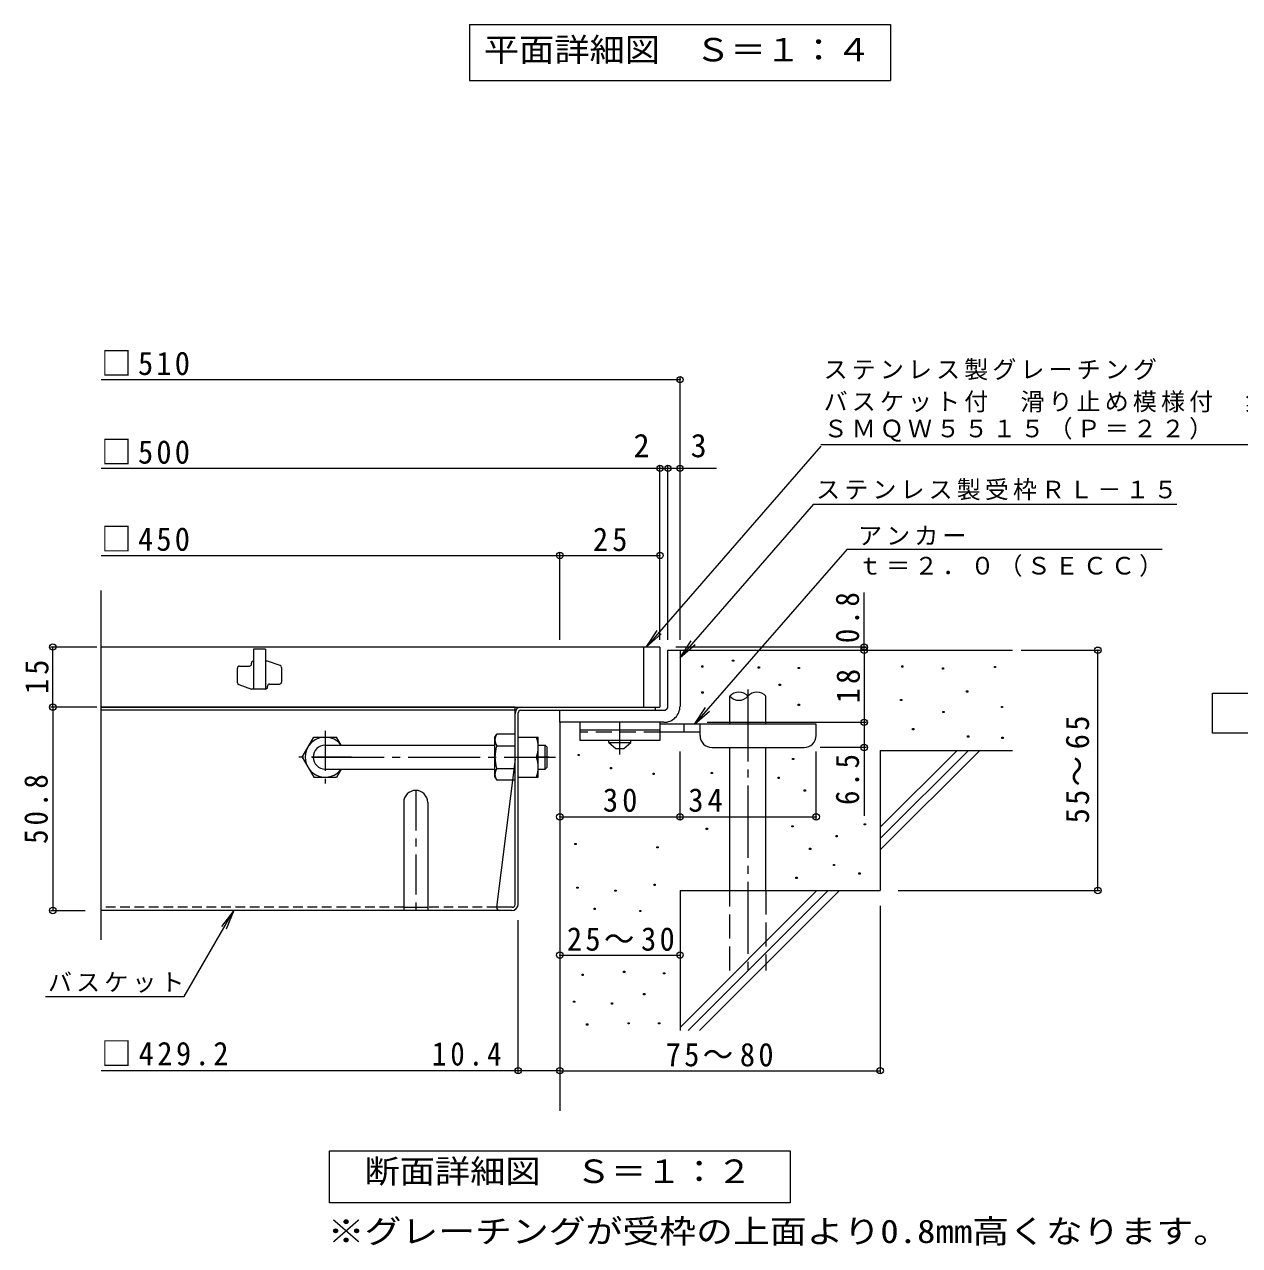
# Model space of a CAD drawing. Units: millimetres on the paper, enlarged 4 times, with parts at other scales. Extents: x -887 to 1051, y -780 to 760.
# Drawn here: x -822 to -215, y -614 to -4 of the extents above; entities that cross this region are included whole.
import ezdxf
from ezdxf.enums import TextEntityAlignment as Align

# ---------------------------------------------------------------- set-up
doc = ezdxf.new("R2010")
doc.units = ezdxf.units.MM
doc.header["$LTSCALE"] = 4
doc.header["$PDMODE"] = 32
doc.header["$PDSIZE"] = 3.2
for name, pattern in [('CHAIN1', [8, 5, -1, 1, -1]), ('CHAIN2', [12, 9, -1, 1, -1]), ('DASHED1', [1.8, 1.2, -0.6]), ('DASHED2', [3, 2, -1]), ('DASHED3', [4, 3, -1])]:
    doc.linetypes.add(name, pattern=pattern)
for name, color, linetype, lineweight in [('A-5_文字', 7, 'Continuous', 9), ('D-0_芯', 7, 'Continuous', 9), ('D-1_躯体', 2, 'Continuous', 9), ('D-2_仕上', 3, 'Continuous', 9), ('D-4_その他', 7, 'Continuous', 9), ('D-5_文字', 7, 'Continuous', 9), ('D-6_寸法', 6, 'Continuous', 9), ('D-7_ハッチ', 2, 'Continuous', 9), ('D-8_記号', 2, 'Continuous', 9), ('D-9_0-HOJO', 4, 'Continuous', 9), ('D-B_7-WAKU-T', 2, 'Continuous', 9)]:
    doc.layers.add(name, color=color, linetype=linetype, lineweight=lineweight)
doc.styles.add('ＭＳ ゴシック', font='')
doc.styles.get('ＭＳ ゴシック').set_extended_font_data('MS Gothic')

msp = doc.modelspace()

# ---------------------------------------------------------------- linework, layer by layer
at = {"layer": 'A-5_文字'}
for p, q in [((-599.913, -4.266), (-389.513, -4.266)), ((-599.913, -4.266), (-599.913, -32.266)), ((-389.513, -4.266), (-389.513, -32.266)), ((-599.913, -32.266), (-389.513, -32.266))]:
    msp.add_line(p, q, dxfattribs=at)
at = {"layer": 'D-0_芯'}
for points in [[(-468.507, -322.321), (-468.507, -321.721), (-467.907, -321.721), (-467.907, -322.321)], [(-483.863, -325.217), (-483.863, -324.617), (-483.263, -324.617), (-483.263, -325.217)], [(-455.654, -325.758), (-455.654, -325.158), (-455.054, -325.158), (-455.054, -325.758)], [(-435.678, -326.03), (-435.678, -325.429), (-435.078, -325.429), (-435.078, -326.03)], [(-383.975, -325.217), (-383.975, -324.617), (-383.375, -324.617), (-383.375, -325.217)], [(-363.672, -326.3), (-363.672, -325.7), (-363.072, -325.7), (-363.072, -326.3)], [(-337.685, -325.488), (-337.685, -324.888), (-337.085, -324.888), (-337.085, -325.488)], [(-445.153, -334.421), (-445.153, -333.821), (-444.553, -333.821), (-444.553, -334.421)], [(-483.799, -338.285), (-483.799, -337.685), (-483.199, -337.685), (-483.199, -338.285)], [(-384.516, -342.001), (-384.516, -341.401), (-383.916, -341.401), (-383.916, -342.001)], [(-351.595, -337.788), (-351.595, -337.188), (-350.995, -337.188), (-350.995, -337.788)], [(-435.702, -344.397), (-435.702, -343.797), (-435.102, -343.797), (-435.102, -344.397)], [(-363.402, -347.956), (-363.402, -347.356), (-362.802, -347.356), (-362.802, -347.956)], [(-334.175, -345.458), (-334.175, -344.858), (-333.575, -344.858), (-333.575, -345.458)], [(-378.535, -356.523), (-378.535, -355.923), (-377.935, -355.923), (-377.935, -356.523)], [(-351.08, -360.259), (-351.08, -359.659), (-350.481, -359.659), (-350.481, -360.259)], [(-333.913, -360.853), (-333.913, -360.253), (-333.313, -360.253), (-333.313, -360.853)], [(-545.599, -369.458), (-545.599, -368.858), (-544.999, -368.858), (-544.999, -369.458)], [(-438.504, -371.455), (-438.504, -370.855), (-437.904, -370.855), (-437.904, -371.455)], [(-529.458, -376.005), (-529.458, -375.405), (-528.859, -375.405), (-528.859, -376.005)], [(-479.101, -378.429), (-479.101, -377.829), (-478.502, -377.829), (-478.502, -378.429)], [(-508.141, -378.898), (-508.141, -378.298), (-507.541, -378.298), (-507.541, -378.898)], [(-445.714, -380.883), (-445.714, -380.283), (-445.114, -380.283), (-445.114, -380.883)], [(-432.631, -387.196), (-432.631, -386.596), (-432.031, -386.596), (-432.031, -387.196)], [(-481.599, -406.342), (-481.599, -405.742), (-480.999, -405.742), (-480.999, -406.342)], [(-438.82, -405.089), (-438.82, -404.489), (-438.22, -404.489), (-438.22, -405.089)], [(-402.669, -404.058), (-402.669, -403.458), (-402.069, -403.458), (-402.069, -404.058)], [(-547.174, -413.924), (-547.174, -413.324), (-546.574, -413.324), (-546.574, -413.924)], [(-416.765, -410.044), (-416.765, -409.444), (-416.165, -409.444), (-416.165, -410.044)], [(-506.261, -415.582), (-506.261, -414.982), (-505.661, -414.982), (-505.661, -415.582)], [(-430.035, -416.323), (-430.035, -415.723), (-429.434, -415.723), (-429.434, -416.323)], [(-418.119, -424.391), (-418.119, -423.791), (-417.519, -423.791), (-417.519, -424.391)], [(-436.833, -430.805), (-436.833, -430.205), (-436.233, -430.205), (-436.233, -430.805)], [(-405.376, -428.692), (-405.376, -428.092), (-404.776, -428.092), (-404.776, -428.692)], [(-546.208, -435.694), (-546.208, -435.094), (-545.608, -435.094), (-545.608, -435.694)], [(-527.198, -437.249), (-527.198, -436.649), (-526.598, -436.649), (-526.598, -437.249)], [(-507.684, -434.276), (-507.684, -433.676), (-507.084, -433.676), (-507.084, -434.276)], [(-537.634, -446.326), (-537.634, -445.726), (-537.034, -445.726), (-537.034, -446.326)], [(-514.827, -447.355), (-514.827, -446.755), (-514.227, -446.755), (-514.227, -447.355)], [(-543.619, -479.285), (-543.619, -478.685), (-543.019, -478.685), (-543.019, -479.285)], [(-522.91, -477.762), (-522.91, -477.162), (-522.31, -477.162), (-522.31, -477.762)], [(-502.963, -478.524), (-502.963, -477.923), (-502.363, -477.923), (-502.363, -478.524)], [(-547.882, -492.684), (-547.882, -492.084), (-547.282, -492.084), (-547.282, -492.684)], [(-529.001, -493.598), (-529.001, -492.998), (-528.401, -492.998), (-528.401, -493.598)], [(-512.861, -488.878), (-512.861, -488.277), (-512.26, -488.277), (-512.26, -488.878)], [(-541.335, -504.105), (-541.335, -503.504), (-540.735, -503.504), (-540.735, -504.105)], [(-520.626, -503.496), (-520.626, -502.895), (-520.026, -502.895), (-520.026, -503.496)], [(-505.4, -503.496), (-505.4, -502.895), (-504.799, -502.895), (-504.799, -503.496)]]:
    msp.add_lwpolyline(points, close=True, dxfattribs=at)
at = {"layer": 'D-1_躯体'}
for p, q in [((-500.713, -316.838), (-494.713, -316.838)), ((-500.713, -344.838), (-500.713, -316.838)), ((-494.713, -316.838), (-494.713, -344.837)), ((-554.716, -346.837), (-502.713, -346.838)), ((-554.713, -352.838), (-554.713, -346.838)), ((-502.713, -352.837), (-554.717, -352.838))]:
    msp.add_line(p, q, dxfattribs=at)
at = {"layer": 'D-1_躯体', "color": 3}
for p, q in [((-565.516, -364.238), (-562.116, -364.238)), ((-562.116, -364.238), (-561.116, -365.238)), ((-562.116, -376.238), (-562.116, -364.238)), ((-561.116, -375.238), (-561.116, -365.238)), ((-565.516, -376.238), (-562.116, -376.238)), ((-562.116, -376.238), (-561.116, -375.238))]:
    msp.add_line(p, q, dxfattribs=at)
at = {"layer": 'D-1_躯体'}
for centre, radius, start, end in [((-502.713, -344.837), 8, 270, 0.00024), ((-502.714, -344.838), 2, 270.02448, 0.01074), ((-502.713, -344.838), 2, 270, 0.0002)]:
    msp.add_arc(centre, radius, start, end, dxfattribs=at)
at = {"layer": 'D-2_仕上'}
for p, q in [((-783.78, -461.428), (-783.78, -286.958)), ((-504.713, -315.238), (-783.78, -315.238)), ((-707.713, -316.238), (-707.713, -336.238)), ((-701.713, -316.238), (-707.713, -316.238)), ((-701.713, -316.238), (-701.713, -336.238)), ((-512.713, -345.238), (-512.713, -315.238)), ((-504.713, -315.238), (-504.713, -345.238)), ((-708.713, -323.738), (-708.713, -323.238)), ((-700.713, -322.238), (-701.713, -322.238)), ((-694.377, -324.501), (-700.713, -322.238)), ((-715.713, -333.033), (-715.713, -325.738)), ((-714.713, -324.738), (-709.713, -324.738)), ((-693.713, -325.442), (-693.713, -332.738)), ((-715.049, -333.975), (-708.713, -336.238)), ((-700.713, -335.238), (-700.713, -334.738)), ((-699.713, -333.738), (-694.713, -333.738)), ((-701.713, -336.238), (-708.713, -336.238)), ((-783.78, -345.238), (-504.713, -345.238))]:
    msp.add_line(p, q, dxfattribs=at)
for centre, start, end in [((-707.713, -323.238), 90, 180), ((-714.713, -325.738), 90, 180), ((-709.713, -323.738), 270, 0), ((-694.713, -325.442), 0, 70.34616), ((-714.713, -333.033), 180, 250.34616), ((-701.713, -335.238), 270, 0), ((-699.713, -334.738), 90, 180), ((-694.713, -332.738), 270, 0)]:
    msp.add_arc(centre, 1, start, end, dxfattribs=at)
at = {"layer": 'D-4_その他'}
for p, q in [((-783.78, -181.691), (-494.713, -181.691)), ((-494.713, -311.656), (-494.713, -180.491)), ((-504.713, -311.656), (-504.713, -224.769)), ((-500.713, -311.656), (-500.713, -224.769)), ((-783.78, -225.969), (-476.439, -225.969)), ((-554.713, -311.656), (-554.713, -268.27)), ((-402.73, -316.838), (-402.73, -287.941)), ((-785.92, -315.238), (-809.14, -315.238)), ((-807.941, -345.238), (-807.941, -315.238)), ((-401.53, -315.238), (-496.713, -315.238)), ((-402.73, -316.838), (-402.73, -352.838)), ((-324.301, -316.838), (-284.839, -316.838)), ((-286.039, -436.838), (-286.039, -316.838)), ((-785.92, -345.238), (-809.14, -345.238)), ((-807.941, -345.238), (-807.941, -446.838)), ((-481.112, -352.838), (-401.53, -352.838)), ((-402.73, -352.838), (-402.73, -399.538)), ((-401.53, -365.437), (-424.713, -365.437)), ((-494.713, -401.279), (-494.713, -367.437)), ((-426.713, -401.279), (-426.713, -367.437)), ((-385.818, -436.838), (-284.839, -436.838)), ((-394.713, -444.495), (-394.713, -528.038)), ((-809.141, -446.838), (-791.777, -446.838)), ((-717.535, -446.838), (-721.362, -456.076)), ((-575.516, -528.038), (-575.516, -451.638)), ((-554.713, -469.085), (-494.713, -469.085)), ((-575.516, -526.838), (-783.78, -526.838)), ((-554.713, -526.838), (-575.516, -526.838)), ((-554.713, -526.838), (-394.713, -526.838))]:
    msp.add_line(p, q, dxfattribs=at)
for points in [[(-783.78, -269.47), (-554.713, -269.47), (-504.713, -269.47)], [(-554.713, -400.079), (-494.713, -400.079), (-426.713, -400.079)], [(-811.612, -489.845), (-742.365, -489.845), (-717.535, -446.838), (-723.623, -454.771)]]:
    msp.add_lwpolyline(points, dxfattribs=at)
msp.add_lwpolyline([(-669.713, -592.838), (-669.713, -566.838), (-439.713, -566.838), (-439.713, -592.838)], close=True, dxfattribs=at)
for p in [(-494.713, -181.691), (-504.713, -225.969), (-500.713, -225.969), (-494.713, -225.969), (-554.713, -269.47), (-504.713, -269.47), (-807.941, -315.238), (-402.73, -315.238), (-402.73, -316.838), (-286.039, -316.838), (-807.941, -345.238), (-402.73, -352.838), (-402.73, -365.437), (-554.713, -400.079), (-494.713, -400.079), (-426.713, -400.079), (-286.039, -436.838), (-807.941, -446.838), (-554.713, -469.085), (-494.713, -469.085), (-575.516, -526.838), (-554.713, -526.838), (-394.713, -526.838)]:
    msp.add_point(p, dxfattribs=at)
at = {"layer": 'D-5_文字'}
for p, q in [((-424.365, -214.909), (-511.687, -315.238)), ((-424.365, -214.109), (-156.616, -214.109)), ((-427.975, -243.847), (-494.713, -320.525)), ((-427.975, -243.847), (-246.644, -243.847)), ((-411.277, -266.301), (-487.465, -353.837)), ((-411.277, -266.301), (-253.919, -266.301)), ((-511.687, -315.238), (-506.163, -306.903)), ((-511.687, -315.238), (-504.194, -308.617)), ((-494.713, -320.525), (-489.189, -312.19)), ((-494.713, -320.525), (-487.219, -313.904)), ((-487.465, -353.837), (-481.941, -345.502)), ((-487.465, -353.837), (-479.972, -347.216))]:
    msp.add_line(p, q, dxfattribs=at)
msp.add_lwpolyline([(-138.713, -358.337), (-228.713, -358.337), (-228.713, -338.337), (-138.713, -338.337)], dxfattribs=at)
at = {"layer": 'D-6_寸法'}
for p, q in [((-494.713, -316.838), (-328.713, -316.838)), ((-469.796, -353.837), (-469.796, -339.837)), ((-451.796, -353.837), (-451.796, -339.837)), ((-554.713, -352.838), (-554.713, -546.838)), ((-469.796, -436.838), (-469.796, -365.437)), ((-451.796, -436.838), (-451.796, -365.437)), ((-394.713, -405.241), (-356.309, -366.837)), ((-394.713, -410.898), (-350.652, -366.837)), ((-394.713, -416.554), (-344.996, -366.837)), ((-394.713, -366.838), (-328.713, -366.838)), ((-394.713, -366.838), (-394.713, -436.838)), ((-494.713, -436.838), (-494.713, -506.837)), ((-494.713, -436.838), (-394.713, -436.838)), ((-494.713, -505.241), (-426.309, -436.838)), ((-490.653, -506.837), (-420.653, -436.838)), ((-484.997, -506.837), (-414.997, -436.838))]:
    msp.add_line(p, q, dxfattribs=at)
at = {"layer": 'D-6_寸法', "linetype": 'CHAIN2'}
msp.add_line((-460.796, -336.452), (-460.796, -476.838), dxfattribs=at)
at = {"layer": 'D-6_寸法', "linetype": 'DASHED3'}
for p, q in [((-469.796, -476.838), (-469.796, -436.838)), ((-451.796, -436.838), (-451.796, -476.838))]:
    msp.add_line(p, q, dxfattribs=at)
at = {"layer": 'D-6_寸法'}
for centre, start, end in [((-465.296, -343.899), 42.07146, 137.92854), ((-465.296, -335.775), 222.07146, 317.92854), ((-456.296, -343.899), 42.07146, 137.92854)]:
    msp.add_arc(centre, 6.062, start, end, dxfattribs=at)
at = {"layer": 'D-7_ハッチ'}
for p, q in [((-577.116, -345.238), (-783.777, -345.238)), ((-577.116, -346.838), (-783.777, -346.838)), ((-577.116, -443.905), (-577.116, -345.238)), ((-574.183, -346.838), (-507.109, -346.838)), ((-573.916, -345.238), (-507.109, -345.238)), ((-507.109, -345.238), (-507.109, -346.838)), ((-575.516, -443.638), (-575.516, -348.171)), ((-577.116, -371.238), (-586.341, -445.238)), ((-578.45, -445.238), (-586.341, -445.238)), ((-578.716, -446.838), (-783.777, -446.838))]:
    msp.add_line(p, q, dxfattribs=at)
at = {"layer": 'D-7_ハッチ', "linetype": 'DASHED1'}
for p, q in [((-632.716, -445.238), (-783.777, -445.238)), ((-586.341, -445.238), (-620.716, -445.238))]:
    msp.add_line(p, q, dxfattribs=at)
at = {"layer": 'D-7_ハッチ'}
for centre, radius, start, end in [((-573.916, -348.438), 3.2, 90, 180), ((-574.183, -348.171), 1.333, 90, 180), ((-584.741, -445.238), 1.6, 180, 270), ((-578.716, -443.638), 3.2, 270, 0), ((-578.45, -443.905), 1.333, 270, 0)]:
    msp.add_arc(centre, radius, start, end, dxfattribs=at)
at = {"layer": 'D-8_記号', "linetype": 'CHAIN1'}
for p, q in [((-671.909, -357.045), (-671.909, -383.431)), ((-658.717, -370.238), (-685.102, -370.238)), ((-626.716, -386.838), (-626.716, -446.838))]:
    msp.add_line(p, q, dxfattribs=at)
at = {"layer": 'D-8_記号'}
for p, q in [((-632.716, -392.838), (-632.716, -446.838)), ((-620.716, -392.838), (-620.716, -446.838)), ((-632.716, -445.238), (-620.716, -445.238))]:
    msp.add_line(p, q, dxfattribs=at)
msp.add_arc((-626.716, -392.838), 6, 0, 180, dxfattribs=at)
at = {"layer": 'D-9_0-HOJO', "color": 3}
for p, q in [((-544.713, -352.838), (-544.713, -361.838)), ((-504.713, -352.838), (-544.713, -352.838)), ((-504.713, -352.838), (-504.713, -361.838)), ((-504.713, -356.838), (-544.713, -356.838)), ((-504.713, -361.838), (-544.713, -361.838))]:
    msp.add_line(p, q, dxfattribs=at)
at = {"layer": 'D-9_0-HOJO', "linetype": 'CHAIN1'}
msp.add_line((-524.713, -368.933), (-524.713, -352.838), dxfattribs=at)
at = {"layer": 'D-9_0-HOJO', "color": 3, "linetype": 'DASHED2'}
msp.add_line((-504.713, -357.838), (-544.713, -357.838), dxfattribs=at)
at = {"layer": 'D-9_0-HOJO'}
for p, q in [((-426.713, -353.837), (-504.713, -353.837)), ((-484.703, -357.837), (-504.713, -357.837)), ((-492.713, -357.837), (-492.713, -353.837)), ((-484.713, -359.437), (-484.713, -353.837)), ((-426.713, -359.437), (-426.713, -353.837)), ((-478.713, -365.437), (-432.713, -365.437))]:
    msp.add_line(p, q, dxfattribs=at)
at = {"layer": 'D-9_0-HOJO', "color": 2}
for p, q in [((-530.213, -362.837), (-530.213, -361.838)), ((-530.213, -362.837), (-526.713, -365.837)), ((-530.213, -362.837), (-519.213, -362.837)), ((-526.713, -365.837), (-522.713, -365.837)), ((-522.713, -365.837), (-519.213, -362.837)), ((-519.213, -362.837), (-519.213, -361.838))]:
    msp.add_line(p, q, dxfattribs=at)
at = {"layer": 'D-9_0-HOJO'}
for centre, start, end in [((-478.713, -359.437), 180, 270), ((-432.713, -359.437), 270, 0)]:
    msp.add_arc(centre, 6, start, end, dxfattribs=at)
at = {"layer": 'D-B_7-WAKU-T'}
for p, q in [((-587.116, -360.238), (-586.25, -358.738)), ((-577.116, -358.738), (-586.25, -358.738)), ((-683.409, -370.238), (-677.636, -360.238)), ((-677.636, -360.238), (-666.183, -360.238)), ((-663.882, -364.222), (-666.183, -360.238)), ((-587.116, -380.238), (-587.116, -360.238)), ((-586.25, -364.511), (-577.116, -364.511)), ((-575.516, -360.238), (-565.516, -360.238)), ((-565.516, -380.238), (-565.516, -360.238)), ((-683.409, -370.238), (-677.636, -380.238)), ((-575.516, -370.238), (-566.382, -370.238)), ((-663.873, -376.238), (-666.183, -380.238)), ((-586.25, -375.964), (-577.116, -375.964)), ((-677.636, -380.238), (-666.183, -380.238)), ((-587.116, -380.238), (-586.25, -381.738)), ((-577.116, -381.738), (-586.25, -381.738)), ((-575.516, -380.238), (-565.516, -380.238))]:
    msp.add_line(p, q, dxfattribs=at)
at = {"layer": 'D-B_7-WAKU-T', "color": 3}
for p, q in [((-671.909, -364.238), (-587.116, -364.238)), ((-671.909, -376.238), (-587.116, -376.238))]:
    msp.add_line(p, q, dxfattribs=at)
at = {"layer": 'D-B_7-WAKU-T', "color": 3, "linetype": 'CHAIN2'}
msp.add_line((-678.486, -370.238), (-556.907, -370.238), dxfattribs=at)
at = {"layer": 'D-B_7-WAKU-T', "linetype": 'CHAIN1'}
msp.add_line((-560.143, -370.238), (-566.267, -370.238), dxfattribs=at)
at = {"layer": 'D-B_7-WAKU-T'}
for centre, radius, start, end in [((-580.552, -362.028), 6.579, 149.99998, 176.07924), ((-671.909, -370.238), 10, 36.87019, 323.12981), ((-581.647, -361.558), 5.47, 180.2103, 212.68507), ((-567.751, -370.238), 19.365, 162.79973, 197.20026), ((-580.383, -365.238), 14.866, 340.34633, 19.65366), ((-580.383, -375.238), 14.866, 340.34633, 19.65366), ((-581.647, -378.918), 5.47, 147.31491, 179.78969), ((-580.552, -378.448), 6.579, 183.92075, 210)]:
    msp.add_arc(centre, radius, start, end, dxfattribs=at)
at = {"layer": 'D-B_7-WAKU-T', "color": 3}
msp.add_arc((-671.909, -370.238), 6, 90, 270, dxfattribs=at)

# ---------------------------------------------------------------- texts
at = {"layer": 'A-5_文字', "color": 2, "style": 'ＭＳ ゴシック', "width": 1.1}
msp.add_text('平面詳細図\u3000Ｓ＝１：４', height=11.73, dxfattribs=at).set_placement((-592.713, -26.266), align=Align.BOTTOM_LEFT)
at = {"layer": 'D-4_その他', "color": 2, "style": 'ＭＳ ゴシック'}
for s, p in [('2', (-517.891, -223.97)), ('3', (-489.392, -223.97))]:
    msp.add_text(s, height=11.73, dxfattribs=at).set_placement(p, align=Align.BOTTOM_LEFT)
for s, width, p in [('断面詳細図\u3000Ｓ＝１：２', 1.1, (-652.343, -586.449)), ('※グレーチングが受枠の上面より0.8mm高くなります。', 1.15, (-670.663, -616.423))]:
    msp.add_text(s, height=11.73, dxfattribs=dict(at, width=width)).set_placement(p, align=Align.BOTTOM_LEFT)
at = {"layer": 'D-4_その他', "color": 2, "char_height": 11.73, "attachment_point": 7, "style": 'ＭＳ ゴシック'}
for s, insert in [('\\T1.21;\\W0.95;□510', (-783.78, -179.691)), ('\\T1.21;\\W0.95;□500', (-783.78, -223.969)), ('\\T1.21;\\W0.95;□450', (-783.78, -267.47)), ('\\T1.27;\\W0.95;25', (-538.213, -267.47)), ('\\T1.27;\\W0.95;30', (-533.213, -397.679)), ('\\T1.27;\\W0.95;34', (-490.566, -397.679)), ('\\T1.22;\\W0.95;25～30', (-551.213, -467.085)), ('\\T1.23;\\W0.95;□429.2', (-783.78, -524.438)), ('\\T1.28;\\W0.9;10.4', (-618.609, -524.438)), ('\\T1.22;\\W0.95;75～80', (-501.86, -524.838))]:
    msp.add_mtext(s, dxfattribs=dict(at, insert=insert))
at = {"layer": 'D-4_その他', "color": 2, "char_height": 11.73, "attachment_point": 7, "rotation": 90, "style": 'ＭＳ ゴシック'}
for s, insert in [('\\T1.27;\\W0.9;0.8', (-405.13, -313.262)), ('\\T1.27;\\W0.95;15', (-809.941, -338.738)), ('\\T1.27;\\W0.95;18', (-404.731, -343.338)), ('\\T1.22;\\W0.95;55～65', (-290.251, -403.338)), ('\\T1.27;\\W0.9;6.5', (-405.13, -394.115)), ('\\T1.28;\\W0.9;50.8', (-810.341, -413.538))]:
    msp.add_mtext(s, dxfattribs=dict(at, insert=insert))
at = {"layer": 'D-4_その他', "insert": (-810.365, -487.942), "char_height": 8.798, "attachment_point": 7, "style": 'ＭＳ ゴシック'}
msp.add_mtext('\\T1.17;バスケット', dxfattribs=at)
at = {"layer": 'D-5_文字', "char_height": 8.798, "attachment_point": 7, "style": 'ＭＳ ゴシック'}
for s, insert in [('\\T1.17;ステンレス製グレーチング', (-422.984, -181.982)), ('\\T1.17;バスケット付\u3000滑り止め模様付\u3000集水桝用', (-422.984, -198.045)), ('\\T1.17;ＳＭＱＷ５５１５（Ｐ＝２２）', (-422.984, -212.701)), ('\\T1.17;ステンレス製受枠ＲＬ－１５', (-426.728, -241.944)), ('\\T1.17;アンカー', (-405.819, -264.437)), ('\\T1.17;ｔ＝２．０（ＳＥＣＣ）', (-405.819, -280.165))]:
    msp.add_mtext(s, dxfattribs=dict(at, insert=insert))

doc.saveas('drawing.dxf')
